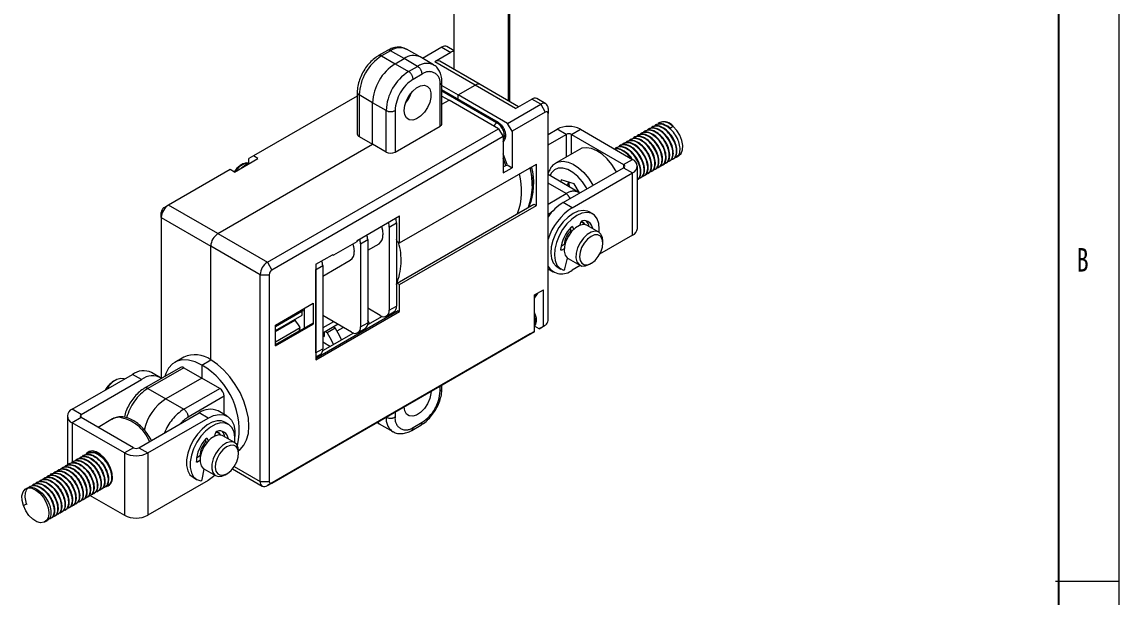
# Paper-space layout '시트3_KOR_with accessory' of a CAD drawing. Header units: millimetres. Extents: x 5 to 415, y 5 to 292.
# Drawn here: x 328.8 to 415, y 197.2 to 242.4 of the extents above; entities that cross this region are included whole.
import ezdxf

# ---------------------------------------------------------------- set-up
doc = ezdxf.new("R2010")
doc.units = ezdxf.units.MM
doc.linetypes.add('PHANTOM', pattern=[12.7, 6.35, -1.27, 1.27, -1.27, 1.27, -1.27])
doc.layers.add('NOTES', color=7, linetype='Continuous')
doc.styles.add('SLDTEXTSTYLE1', font='TXT', dxfattribs={"width": 0.75})

psp = doc.layouts.new('시트3_KOR_with accessory')

# ---------------------------------------------------------------- linework, layer by layer
at = {"color": 7, "linetype": 'Continuous', "lineweight": 18}
for p, q in [((415, 5), (415, 292)), ((362.72, 238.705), (362.72, 245.882)), ((366.963, 244.776), (366.963, 236.256)), ((367.069, 244.882), (367.069, 236.194)), ((357.485, 240.195), (356.778, 239.787)), ((360.046, 239.682), (358.985, 240.294)), ((361.766, 240.455), (360.236, 239.572)), ((362.473, 240.047), (361.2, 239.312)), ((362.72, 240.174), (362.166, 240.495)), ((358.089, 239.15), (358.796, 239.558)), ((361.106, 239.069), (360.046, 239.682)), ((364.782, 237.515), (361.6, 239.352)), ((361.771, 234.454), (361.771, 237.721)), ((361.771, 237.431), (363.038, 236.699)), ((363.038, 236.699), (364.382, 237.475)), ((367.798, 235.773), (364.782, 237.515)), ((355.114, 236.615), (346.952, 231.903)), ((355.114, 236.904), (355.114, 233.638)), ((366.212, 234.524), (361.771, 237.088)), ((361.771, 236.615), (362.331, 236.291)), ((366.927, 234.454), (363.038, 236.699)), ((363.038, 236.356), (363.038, 236.699)), ((367.564, 235.638), (368.837, 236.373)), ((369.944, 236.004), (369.237, 236.413)), ((356.321, 232.822), (356.321, 236.088)), ((361.771, 235.968), (362.331, 236.291)), ((366.22, 234.046), (362.331, 236.291)), ((366.927, 234.454), (369.544, 235.965)), ((370.109, 235.638), (370.109, 235.23)), ((369.897, 235.352), (367.281, 233.842)), ((370.109, 218.981), (370.109, 235.23)), ((348.048, 223.555), (366.22, 234.046)), ((358.089, 232.209), (361.624, 234.25)), ((366.22, 234.046), (366.574, 233.434)), ((367.281, 233.842), (366.927, 234.454)), ((367.281, 233.842), (367.281, 230.984)), ((370.109, 233.595), (370.817, 234.004)), ((372.655, 234.004), (376.756, 231.636)), ((377.761, 233.866), (377.726, 233.846)), ((378.044, 234.03), (378.009, 234.009)), ((378.327, 234.193), (378.292, 234.172)), ((378.61, 234.356), (378.575, 234.336)), ((378.905, 234.527), (378.857, 234.499)), ((379.952, 234.232), (379.705, 234.089)), ((366.574, 233.434), (348.401, 222.943)), ((355.26, 233.434), (356.321, 232.822)), ((366.574, 233.434), (366.574, 230.576)), ((366.574, 233), (366.675, 233.145)), ((370.109, 232.779), (371.524, 233.595)), ((371.948, 233.595), (376.049, 231.228)), ((376.064, 232.887), (376.029, 232.866)), ((376.347, 233.05), (376.312, 233.029)), ((376.63, 233.213), (376.595, 233.193)), ((376.913, 233.376), (376.878, 233.356)), ((377.196, 233.54), (377.16, 233.519)), ((377.479, 233.703), (377.443, 233.683)), ((344.159, 225.8), (356.321, 232.822)), ((357.382, 232.209), (356.321, 232.822)), ((366.895, 231.236), (366.574, 232.065)), ((372.579, 232.422), (370.74, 231.36)), ((375.499, 232.56), (375.463, 232.54)), ((375.782, 232.723), (375.746, 232.703)), ((345.467, 230.638), (347.305, 231.699)), ((346.952, 231.903), (346.598, 231.699)), ((346.598, 231.317), (346.598, 231.699)), ((347.305, 231.699), (346.952, 231.903)), ((358.442, 225.065), (369.19, 231.27)), ((366.887, 231.211), (367.281, 230.984)), ((369.19, 228.004), (369.19, 231.27)), ((370.703, 231.337), (370.74, 231.36)), ((379.085, 231.166), (379.12, 231.186)), ((379.367, 231.329), (379.403, 231.35)), ((379.65, 231.493), (379.686, 231.513)), ((379.933, 231.656), (379.968, 231.676)), ((380.216, 231.819), (380.405, 231.929)), ((345.113, 230.842), (340.27, 228.046)), ((345.467, 230.638), (345.113, 230.842)), ((366.574, 230.576), (367.281, 230.984)), ((372.524, 229.041), (370.109, 230.435)), ((371.312, 228.248), (376.049, 230.983)), ((372.019, 227.84), (376.756, 230.575)), ((377.137, 226.206), (377.137, 231.105)), ((377.67, 230.35), (377.706, 230.37)), ((377.953, 230.513), (377.989, 230.533)), ((378.236, 230.676), (378.271, 230.697)), ((378.519, 230.84), (378.554, 230.86)), ((378.802, 231.003), (378.837, 231.023)), ((371.154, 230.026), (371.105, 229.86)), ((372.17, 229.727), (371.154, 230.026)), ((372.571, 229.011), (372.17, 229.727)), ((377.137, 230.042), (377.14, 230.044)), ((377.388, 230.186), (377.423, 230.207)), ((340.27, 228.046), (339.916, 227.841)), ((358.237, 221.917), (368.985, 228.122)), ((358.442, 221.799), (369.19, 228.004)), ((368.985, 228.122), (369.19, 228.004)), ((339.704, 227.066), (339.704, 227.474)), ((339.704, 227.066), (339.704, 214.442)), ((355.154, 225.29), (358.442, 227.188)), ((358.442, 225.065), (358.442, 227.188)), ((373.622, 227.351), (373.339, 227.514)), ((357.629, 226.31), (357.629, 219.778)), ((358.195, 226.637), (358.195, 220.105)), ((371.85, 226.225), (371.913, 226.038)), ((371.991, 225.993), (371.913, 226.038)), ((372.047, 226.317), (372.113, 226.119)), ((372.642, 226.463), (372.698, 226.693)), ((372.839, 226.648), (372.708, 226.724)), ((374.112, 225.914), (373.193, 226.444)), ((355.083, 225.167), (353.245, 224.106)), ((355.083, 225.167), (355.154, 225.29)), ((355.932, 225.331), (355.932, 218.798)), ((358.237, 225.183), (358.195, 225.341)), ((358.237, 225.183), (358.442, 225.065)), ((376.756, 225.675), (374.167, 224.181)), ((374.423, 225.064), (374.423, 225.227)), ((343.593, 215.88), (343.593, 224.821)), ((355.366, 225.004), (355.366, 218.472)), ((355.932, 224.497), (356.823, 225.011)), ((371.382, 224.941), (371.131, 224.796)), ((371.385, 224.616), (371.187, 224.502)), ((371.428, 224.915), (371.382, 224.941)), ((351.866, 223.392), (353.174, 224.147)), ((351.866, 223.392), (351.866, 215.88)), ((352.396, 222.455), (354.561, 223.705)), ((353.174, 224.147), (353.245, 224.106)), ((353.245, 224.106), (353.174, 224.147)), ((371.44, 223.039), (371.643, 223.879)), ((371.693, 223.846), (372.612, 223.315)), ((373.362, 223.39), (373.504, 223.471)), ((347.482, 206.326), (347.482, 222.576)), ((348.189, 222.576), (348.189, 206.326)), ((351.831, 222.963), (351.831, 216.431)), ((352.396, 223.29), (352.396, 216.757)), ((370.109, 223.028), (370.519, 222.792)), ((370.839, 223.184), (371.122, 223.021)), ((372.641, 223.3), (372.019, 222.94)), ((358.195, 221.808), (358.237, 221.917)), ((358.237, 221.917), (358.442, 221.799)), ((358.442, 219.676), (358.442, 221.799)), ((369.049, 220.981), (369.756, 221.39)), ((369.049, 220.742), (369.287, 221.081)), ((369.049, 218.123), (369.049, 220.981)), ((369.756, 218.532), (369.756, 221.39)), ((348.684, 218.615), (351.654, 220.33)), ((351.654, 220.33), (351.654, 218.697)), ((356.922, 219.37), (355.932, 219.941)), ((348.684, 218.512), (350.767, 219.715)), ((348.684, 218.191), (350.768, 219.394)), ((350.947, 219.922), (350.947, 218.357)), ((358.336, 219.737), (351.866, 216.002)), ((351.866, 215.88), (358.442, 219.676)), ((354.659, 218.063), (352.396, 219.37)), ((357.082, 219.299), (355.914, 218.624)), ((357.422, 219.32), (357.988, 219.647)), ((357.887, 219.588), (357.983, 219.533)), ((358.336, 219.737), (358.442, 219.676)), ((369.136, 219.387), (369.049, 219.611)), ((351.595, 218.731), (348.684, 217.051)), ((348.684, 216.982), (351.654, 218.697)), ((348.684, 216.982), (348.684, 218.615)), ((348.684, 217.292), (350.627, 218.413)), ((351.654, 218.697), (351.595, 218.731)), ((353.245, 218.88), (352.396, 218.39)), ((353.599, 218.676), (352.396, 217.982)), ((352.735, 218.031), (353.372, 218.398)), ((353.245, 218.472), (353.372, 218.398)), ((353.521, 218.152), (354.013, 218.436)), ((355.159, 218.014), (355.725, 218.34)), ((369.402, 218.327), (369.049, 218.532)), ((369.402, 218.327), (369.756, 218.532)), ((369.544, 218.409), (369.402, 218.327)), ((369.544, 218.409), (369.897, 218.613)), ((369.756, 218.532), (369.897, 218.613)), ((368.695, 217.919), (348.048, 206)), ((348.401, 206.204), (369.049, 218.123)), ((348.684, 217.084), (350.542, 218.157)), ((354.819, 217.992), (352.378, 216.583)), ((352.396, 217.777), (352.503, 217.716)), ((352.503, 218.043), (352.503, 217.716)), ((352.609, 218.104), (352.735, 218.031)), ((369.049, 218.123), (368.695, 217.919)), ((352.396, 217.288), (352.997, 216.941)), ((341.468, 216.09), (340.761, 215.682)), ((342.886, 215.471), (343.593, 215.88)), ((351.866, 216.113), (352.189, 216.299)), ((341.222, 215.292), (338.393, 213.659)), ((339.648, 214.477), (338.941, 214.885)), ((341.472, 215.267), (342.886, 214.451)), ((342.886, 215.471), (342.886, 214.451)), ((332.704, 212.001), (337.441, 214.736)), ((333.411, 211.593), (338.148, 214.328)), ((336.097, 214.287), (335.956, 214.205)), ((342.886, 214.451), (340.057, 212.818)), ((344.3, 213.634), (342.886, 214.451)), ((361.771, 213.633), (361.771, 213.922)), ((344.654, 211.587), (344.654, 213.022)), ((332.323, 211.471), (332.323, 207.592)), ((337.512, 208.981), (333.411, 211.348)), ((337.936, 208.981), (342.674, 211.716)), ((344.881, 211.456), (344.174, 211.864)), ((336.805, 208.573), (332.704, 210.94)), ((335.88, 211.236), (334.743, 210.579)), ((338.643, 208.573), (343.381, 211.307)), ((344.984, 210.819), (344.701, 210.982)), ((356.649, 210.965), (356.839, 210.855)), ((356.674, 210.98), (356.839, 210.855)), ((356.839, 210.855), (357.899, 210.243)), ((359.399, 210.342), (360.106, 210.75)), ((343.143, 209.613), (343.217, 209.452)), ((343.313, 209.693), (343.398, 209.509)), ((343.919, 209.897), (343.962, 210.132)), ((344.201, 210.116), (344.01, 210.227)), ((345.474, 209.381), (344.555, 209.912)), ((343.303, 209.402), (343.217, 209.452)), ((332.788, 207.904), (332.753, 207.883)), ((333.071, 208.067), (333.036, 208.047)), ((333.354, 208.23), (333.318, 208.21)), ((333.637, 208.394), (333.601, 208.373)), ((333.919, 208.557), (333.884, 208.536)), ((334.199, 208.718), (334.167, 208.7)), ((334.995, 208.299), (334.977, 208.392)), ((342.747, 208.341), (342.477, 208.159)), ((342.745, 207.985), (342.554, 207.856)), ((342.778, 208.323), (342.747, 208.341)), ((345.785, 208.531), (345.785, 208.695)), ((331.374, 207.087), (331.338, 207.067)), ((331.657, 207.251), (331.621, 207.23)), ((331.94, 207.414), (331.904, 207.393)), ((332.222, 207.577), (332.187, 207.557)), ((332.505, 207.74), (332.47, 207.72)), ((342.923, 206.491), (343.071, 207.305)), ((343.055, 207.314), (343.974, 206.783)), ((345.3, 207.316), (347.648, 205.96)), ((329.96, 206.271), (329.924, 206.25)), ((330.242, 206.434), (330.207, 206.414)), ((330.525, 206.597), (330.49, 206.577)), ((330.808, 206.761), (330.773, 206.74)), ((331.091, 206.924), (331.056, 206.904)), ((343.381, 206.408), (338.643, 203.673)), ((342.202, 206.652), (342.484, 206.489)), ((344.725, 206.858), (344.866, 206.939)), ((329.111, 205.781), (329.054, 205.748)), ((329.394, 205.944), (329.359, 205.924)), ((329.677, 206.108), (329.641, 206.087)), ((334.394, 205.367), (334.429, 205.387)), ((334.677, 205.53), (334.712, 205.55)), ((334.96, 205.693), (334.995, 205.714)), ((335.243, 205.857), (335.278, 205.877)), ((335.525, 206.02), (335.561, 206.04)), ((328.863, 204.427), (329.111, 204.57)), ((329.111, 204.57), (329.158, 204.522)), ((332.98, 204.55), (333.015, 204.571)), ((333.263, 204.714), (333.298, 204.734)), ((333.545, 204.877), (333.581, 204.897)), ((333.828, 205.04), (333.864, 205.061)), ((334.073, 205.25), (336.805, 203.673)), ((334.111, 205.203), (334.147, 205.224)), ((331.283, 203.571), (331.318, 203.591)), ((331.566, 203.734), (331.601, 203.754)), ((331.848, 203.897), (331.884, 203.918)), ((332.131, 204.061), (332.167, 204.081)), ((332.414, 204.224), (332.449, 204.244)), ((332.697, 204.387), (332.732, 204.407)), ((330.554, 203.15), (330.752, 203.265)), ((331, 203.407), (331.035, 203.428)), ((410, 198.5), (415, 198.5))]:
    psp.add_line(p, q, dxfattribs=at)
at = {"color": 8, "linetype": 'PHANTOM', "lineweight": 18}
for p, q in [((357.735, 240.17), (357.028, 239.762)), ((358.796, 239.558), (357.735, 240.17)), ((361.766, 240.455), (362.473, 240.047)), ((357.028, 239.762), (358.089, 239.15)), ((358.089, 239.15), (359.149, 238.537)), ((359.856, 238.945), (358.796, 239.558)), ((359.149, 238.537), (359.856, 238.945)), ((364.382, 237.475), (361.2, 239.312)), ((360.21, 238.333), (359.503, 237.925)), ((361.624, 234.25), (361.624, 237.516)), ((367.564, 235.638), (364.382, 237.475)), ((356.321, 236.088), (355.26, 236.7)), ((355.26, 236.7), (355.26, 233.434)), ((366.063, 234.509), (361.771, 236.987)), ((369.544, 235.965), (368.837, 236.373)), ((357.382, 235.475), (356.321, 236.088)), ((357.382, 232.209), (357.382, 235.475)), ((358.089, 235.475), (358.089, 232.209)), ((369.544, 235.965), (369.897, 235.352)), ((366.503, 234.291), (366.456, 234.318)), ((371.524, 233.595), (370.817, 234.004)), ((371.948, 233.595), (372.655, 234.004)), ((366.614, 233.089), (366.574, 233.071)), ((366.574, 233.032), (366.614, 233.089)), ((371.524, 233.595), (371.524, 231.813)), ((371.948, 232.057), (371.948, 233.595)), ((366.799, 231.144), (366.574, 231.725)), ((376.049, 231.228), (376.756, 231.636)), ((376.049, 231.228), (376.049, 230.983)), ((376.049, 230.983), (376.756, 230.575)), ((376.756, 225.675), (376.756, 230.575)), ((371.524, 228.942), (370.109, 229.758)), ((370.109, 228.125), (371.524, 228.942)), ((344.159, 225.8), (340.27, 228.046)), ((372.019, 227.84), (371.312, 228.248)), ((339.704, 227.066), (343.593, 224.821)), ((370.387, 227.469), (370.109, 227.309)), ((357.629, 226.31), (358.195, 226.637)), ((372.047, 226.317), (371.992, 226.349)), ((344.159, 225.8), (348.048, 223.555)), ((355.366, 225.004), (355.932, 225.331)), ((347.482, 222.576), (343.593, 224.821)), ((371.187, 224.502), (371.102, 224.551)), ((348.048, 223.555), (348.401, 222.943)), ((347.482, 222.576), (348.189, 222.576)), ((351.831, 222.963), (352.396, 223.29)), ((369.225, 221.025), (369.049, 220.773)), ((357.629, 219.778), (358.195, 220.105)), ((348.684, 218.101), (350.227, 218.991)), ((355.366, 218.472), (355.932, 218.798)), ((351.831, 216.431), (352.396, 216.757)), ((341.472, 215.267), (338.643, 213.634)), ((338.148, 214.328), (337.441, 214.736)), ((338.643, 213.634), (340.057, 212.818)), ((341.472, 212.001), (344.3, 213.634)), ((361.624, 213.428), (361.624, 213.837)), ((340.057, 212.818), (341.472, 212.001)), ((344.654, 213.022), (341.825, 211.389)), ((333.411, 211.593), (332.704, 212.001)), ((333.411, 211.348), (332.704, 210.94)), ((333.411, 211.348), (333.411, 211.593)), ((343.381, 211.307), (342.674, 211.716)), ((357.381, 211.388), (357.382, 211.387)), ((357.382, 211.387), (357.382, 211.388)), ((358.089, 211.796), (358.089, 211.387)), ((332.704, 210.94), (332.704, 207.843)), ((359.503, 210.571), (360.21, 210.979)), ((343.313, 209.693), (343.268, 209.719)), ((337.512, 208.981), (336.805, 208.573)), ((337.936, 208.981), (338.643, 208.573)), ((336.805, 208.573), (336.805, 203.673)), ((338.643, 208.573), (338.643, 203.673)), ((342.554, 207.856), (342.462, 207.909)), ((345.441, 207.505), (347.482, 206.326)), ((347.482, 206.326), (348.189, 206.326)), ((348.048, 206), (348.401, 206.204))]:
    psp.add_line(p, q, dxfattribs=at)
at = {"color": 7, "linetype": 'Continuous', "lineweight": 18, "flags": 128}
for points in [[(358.843, 235.142), (358.796, 235.475), (358.843, 235.864), (358.98, 236.272), (359.195, 236.663), (359.469, 237.004), (359.777, 237.263), (360.092, 237.418), (360.387, 237.455), (360.634, 237.37), (360.812, 237.171), (360.905, 236.876), (360.905, 236.511), (360.812, 236.108), (360.634, 235.703), (360.387, 235.333), (360.092, 235.03), (359.777, 234.821), (359.469, 234.724), (359.195, 234.748), (358.98, 234.892), (358.843, 235.142)], [(380.405, 231.929), (380.582, 232.097), (380.693, 232.375), (380.712, 232.729), (380.637, 233.127), (380.474, 233.534), (380.239, 233.913), (379.952, 234.232)], [(375.484, 230.665), (375.449, 230.729), (375.129, 231.227), (374.759, 231.67), (374.356, 232.038), (373.937, 232.315), (373.521, 232.49), (373.126, 232.554), (372.769, 232.505), (372.579, 232.422)], [(373.339, 227.514), (373.208, 227.576), (372.869, 227.631), (372.489, 227.569), (372.089, 227.391), (371.689, 227.107), (371.31, 226.732), (370.971, 226.285), (370.69, 225.789), (370.482, 225.271), (370.357, 224.757), (370.322, 224.273), (370.379, 223.846), (370.525, 223.496), (370.752, 223.243), (370.839, 223.184)], [(374.122, 225.908), (374.139, 226.15), (374.104, 226.593), (373.98, 226.963), (373.771, 227.241), (373.491, 227.413), (373.152, 227.468), (372.772, 227.405), (372.372, 227.227), (371.972, 226.943), (371.593, 226.568), (371.254, 226.121), (370.973, 225.626), (370.765, 225.108), (370.64, 224.593), (370.605, 224.11), (370.662, 223.682), (370.808, 223.333), (371.034, 223.079), (371.331, 222.935), (371.331, 222.935)], [(357.005, 226.358), (357.087, 226.086), (357.134, 225.698)], [(373.193, 226.444), (373.152, 226.465), (372.888, 226.514), (372.584, 226.441), (372.268, 226.252), (371.967, 225.966), (371.709, 225.606), (371.516, 225.205), (371.405, 224.8), (371.387, 224.424), (371.462, 224.113), (371.624, 223.894), (371.693, 223.846)], [(371.937, 226.316), (371.953, 226.33), (371.97, 226.341), (371.987, 226.348), (372.003, 226.35), (372.018, 226.348), (372.03, 226.342), (372.04, 226.331), (372.047, 226.317)], [(374.423, 225.227), (374.392, 225.501), (374.272, 225.769), (374.071, 225.935), (373.807, 225.983), (373.503, 225.91), (373.187, 225.722), (372.887, 225.435), (372.628, 225.075), (372.435, 224.675), (372.324, 224.269), (372.306, 223.894), (372.381, 223.583), (372.544, 223.363), (372.779, 223.255), (373.066, 223.267), (373.379, 223.4), (373.379, 223.4)], [(372.995, 226.51), (372.798, 226.67), (372.7, 226.703)], [(372.731, 226.763), (372.847, 226.697), (373.007, 226.508)], [(373.234, 223.362), (373.518, 223.48), (373.802, 223.701), (374.056, 224.003), (374.256, 224.357), (374.382, 224.728), (374.423, 225.08), (374.373, 225.379), (374.239, 225.595), (374.032, 225.707), (373.774, 225.703), (373.489, 225.586), (373.206, 225.365), (372.951, 225.063), (372.751, 224.709), (372.625, 224.337), (372.584, 223.985), (372.634, 223.687), (372.769, 223.471), (372.975, 223.359), (373.234, 223.362)], [(354.766, 224.984), (354.824, 224.78), (354.871, 224.392)], [(371.187, 224.502), (371.17, 224.494), (371.153, 224.491), (371.138, 224.492), (371.125, 224.497), (371.115, 224.507), (371.107, 224.521), (371.103, 224.538), (371.103, 224.558)], [(350.767, 219.715), (350.711, 219.78), (350.708, 219.784)], [(353.88, 217.45), (353.743, 217.738), (353.372, 218.398)], [(356.072, 218.716), (355.936, 219.004), (355.932, 219.011)], [(353.244, 217.083), (353.107, 217.371), (352.735, 218.031)], [(342.886, 215.471), (342.364, 215.72), (341.858, 215.855), (341.383, 215.874), (340.954, 215.775), (340.584, 215.561), (340.283, 215.239), (340.062, 214.818), (339.984, 214.577)], [(345.783, 208.769), (345.895, 208.85), (346.196, 209.172), (346.417, 209.592), (346.553, 210.098), (346.598, 210.674), (346.553, 211.303), (346.417, 211.966), (346.196, 212.642), (345.895, 213.311), (345.525, 213.952), (345.096, 214.547), (344.621, 215.077), (344.115, 215.526), (343.593, 215.88)], [(336.819, 214.377), (336.783, 214.393), (336.514, 214.429), (336.207, 214.344), (335.892, 214.145), (335.594, 213.85), (335.377, 213.545)], [(360.917, 213.429), (360.905, 213.239), (360.812, 212.836), (360.634, 212.432), (360.387, 212.062), (360.092, 211.758), (359.777, 211.549), (359.469, 211.452), (359.195, 211.477), (358.98, 211.62), (358.843, 211.87), (358.796, 212.204)], [(343.381, 211.307), (343.822, 211.509), (344.244, 211.594), (344.628, 211.559), (344.957, 211.407), (345.218, 211.143), (345.398, 210.779), (345.491, 210.332), (345.494, 209.864)], [(344.701, 210.982), (344.45, 211.078), (344.094, 211.09), (343.704, 210.983), (343.301, 210.764), (342.907, 210.444), (342.54, 210.04), (342.221, 209.572), (341.966, 209.065), (341.787, 208.545), (341.696, 208.039), (341.695, 207.574), (341.785, 207.173), (341.962, 206.857), (342.202, 206.652)], [(345.484, 209.375), (345.499, 209.79), (345.43, 210.208), (345.274, 210.546), (345.037, 210.786), (344.732, 210.915), (344.376, 210.926), (343.987, 210.82), (343.584, 210.601), (343.19, 210.281), (342.823, 209.877), (342.504, 209.409), (342.249, 208.902), (342.07, 208.382), (341.978, 207.876), (341.978, 207.411), (342.068, 207.01), (342.245, 206.694), (342.499, 206.48), (342.818, 206.379)], [(356.839, 210.855), (356.839, 210.855), (356.674, 210.98)], [(344.555, 209.912), (344.49, 209.943), (344.221, 209.98), (343.915, 209.895), (343.599, 209.695), (343.302, 209.4), (343.049, 209.035), (342.863, 208.632), (342.761, 208.228), (342.752, 207.858), (342.837, 207.555), (343.007, 207.345), (343.055, 207.314)], [(343.199, 209.678), (343.215, 209.694), (343.232, 209.706), (343.249, 209.715), (343.265, 209.719), (343.281, 209.719), (343.294, 209.714), (343.305, 209.706), (343.313, 209.693)], [(344.037, 210.25), (344.209, 210.165), (344.369, 209.976)], [(345.785, 208.695), (345.746, 208.999), (345.618, 209.258), (345.409, 209.413), (345.14, 209.449), (344.834, 209.364), (344.518, 209.165), (344.221, 208.87), (343.968, 208.504), (343.782, 208.102), (343.681, 207.697), (343.671, 207.327), (343.756, 207.024), (343.926, 206.815), (344.168, 206.718), (344.458, 206.743), (344.725, 206.858)], [(344.622, 206.836), (344.908, 206.965), (345.19, 207.194), (345.44, 207.503), (345.633, 207.86), (345.752, 208.231), (345.784, 208.579), (345.726, 208.871), (345.584, 209.078), (345.371, 209.179), (345.109, 209.165), (344.824, 209.037), (344.542, 208.807), (344.292, 208.499), (344.098, 208.141), (343.979, 207.77), (343.947, 207.422), (344.005, 207.13), (344.148, 206.923), (344.36, 206.822), (344.622, 206.836)], [(335.85, 206.674), (335.806, 207.056), (335.676, 207.459), (335.472, 207.849), (335.209, 208.195), (334.91, 208.469), (334.598, 208.649), (334.299, 208.721), (334.036, 208.678), (333.832, 208.523), (333.782, 208.453)], [(342.554, 207.856), (342.536, 207.846), (342.519, 207.841), (342.504, 207.84), (342.49, 207.844), (342.478, 207.852), (342.469, 207.865), (342.464, 207.88), (342.462, 207.899)], [(343.93, 206.809), (343.822, 206.716), (343.381, 206.408)], [(329.049, 204.025), (328.863, 204.427), (328.761, 204.832), (328.751, 205.202), (328.835, 205.506), (329.005, 205.716), (329.246, 205.813), (329.537, 205.789), (329.851, 205.646), (330.161, 205.397), (330.44, 205.063), (330.662, 204.675), (330.808, 204.267), (330.865, 203.875), (330.827, 203.534), (330.699, 203.274), (330.491, 203.119), (330.222, 203.082), (329.916, 203.167), (329.6, 203.365), (329.303, 203.66), (329.049, 204.025)]]:
    psp.add_lwpolyline(points, dxfattribs=at)
at = {"color": 8, "linetype": 'PHANTOM', "lineweight": 18, "flags": 128}
for points in [[(366.614, 233.089), (366.651, 233.117), (366.676, 233.145)], [(370.74, 231.36), (370.93, 231.444), (371.287, 231.493), (371.682, 231.429), (372.098, 231.254), (372.517, 230.977), (372.92, 230.608), (373.29, 230.165), (373.611, 229.667), (373.649, 229.597)], [(373.166, 229.318), (373.123, 229.396), (372.815, 229.869), (372.455, 230.281), (372.065, 230.61), (371.664, 230.837), (371.275, 230.952), (370.918, 230.947), (370.614, 230.823), (370.377, 230.587), (370.254, 230.351)], [(369.049, 219.3), (369.078, 219.318), (369.107, 219.34), (369.127, 219.36), (369.136, 219.376), (369.136, 219.387)], [(336.373, 211.368), (336.023, 211.303), (335.88, 211.236)]]:
    psp.add_lwpolyline(points, dxfattribs=at)
at = {"color": 8, "linetype": 'PHANTOM', "lineweight": 18}
for centre, radius, start, end in [((356.882, 239.557), 0.252, 54.38397, 114.2919), ((357.589, 239.966), 0.251, 54.38259, 114.30713), ((358.467, 239.148), 1.257, 65.69298, 125.61746), ((359.098, 236.525), 3.842, 122.60549, 177.3945), ((360.59, 237.921), 1.26, 66.10679, 125.58128), ((359.442, 238.298), 0.768, 2.6056, 57.39439), ((361.22, 235.301), 3.842, 122.60549, 177.39452), ((358.735, 237.89), 0.768, 2.60557, 57.39441), ((360.762, 237.656), 0.873, 350.78592, 129.20323), ((361.159, 235.336), 3.074, 122.60549, 177.39451), ((361.52, 237.745), 0.251, 294.37645, 354.28976), ((355.364, 236.929), 0.251, 185.71023, 245.62448), ((357.735, 236.158), 0.769, 242.60971, 297.39029), ((366.313, 234.119), 0.464, 122.69753, 163.61504), ((366.15, 234.394), 0.144, 64.19302, 127.09293), ((365.491, 233.47), 1.186, 341.2216, 61.18975), ((346.568, 230.199), 1.114, 86.6498, 153.34495), ((346.786, 230.149), 1.12, 105.22427, 134.7707), ((372.11, 228.123), 1.007, 65.83608, 125.60497), ((371.108, 228.294), 0.77, 19.40949, 57.31935), ((353.487, 223.712), 5.074, 338.11642, 15.99856), ((368.302, 218.922), 0.824, 334.96612, 25.03388), ((340.794, 210.332), 3.941, 123.07281, 165.4081), ((338.499, 213.451), 0.234, 51.81083, 116.89613), ((358.554, 213.568), 3.074, 302.60556, 357.39446), ((361.52, 213.658), 0.251, 294.37518, 354.3054), ((335.892, 208.269), 3.136, 22.56705, 81.18232), ((343.542, 208.771), 3.837, 122.66049, 158.94039), ((343.155, 209.185), 2.574, 121.09805, 139.1056), ((341.058, 211.354), 0.768, 2.60568, 57.39445), ((358.604, 211.252), 1.23, 173.66291, 235.40349), ((357.735, 212.07), 0.769, 242.60971, 297.39029), ((358.951, 211.248), 0.873, 170.7859, 309.20339), ((359.253, 210.546), 0.252, 305.70703, 5.61926), ((359.96, 210.954), 0.252, 305.70976, 5.6188)]:
    psp.add_arc(centre, radius, start, end, dxfattribs=at)
at = {"color": 7, "linetype": 'Continuous', "lineweight": 18}
for centre, radius, start, end in [((359.528, 238.536), 1.257, 65.69307, 125.61745), ((362, 240.128), 0.402, 65.69305, 125.61765), ((362.74, 239.623), 0.502, 92.31483, 122.26557), ((360.159, 235.913), 3.842, 122.60548, 177.39453), ((361.434, 238.985), 0.402, 65.69311, 125.61758), ((364.616, 237.148), 0.402, 65.69309, 125.6176), ((357.008, 237.732), 2.522, 318.56151, 341.534), ((356.994, 237.74), 2.538, 318.63462, 341.37077), ((369.071, 236.046), 0.402, 65.69314, 125.61756), ((369.765, 235.694), 0.349, 350.78576, 129.20356), ((369.98, 235.251), 0.131, 350.78543, 129.20324), ((361.52, 234.479), 0.251, 294.37484, 354.30524), ((371.736, 232.23), 1.998, 62.60955, 117.39045), ((379.228, 233.667), 0.918, 37.9855, 110.59258), ((355.364, 233.663), 0.251, 185.69449, 245.62585), ((371.736, 233.186), 0.461, 62.61014, 117.38986), ((357.735, 232.892), 0.769, 242.60971, 297.39029), ((366.753, 231.289), 0.152, 287.8963, 339.73537), ((376.003, 231.105), 0.131, 290.78467, 69.21533), ((376.555, 231.105), 0.568, 290.78368, 69.21632), ((366.174, 232.264), 1.282, 288.15895, 299.17245), ((362.92, 229.166), 5.114, 339.6573, 15.11748), ((363.769, 229.656), 5.114, 339.65729, 15.11745), ((364.138, 229.771), 4.846, 337.37761, 15.32451), ((362.224, 229.514), 6.648, 0.34554, 12.83147), ((340.932, 227.01), 1.229, 122.60551, 177.39451), ((340.164, 227.453), 0.461, 122.60505, 177.39471), ((373.43, 224.78), 4.063, 121.41884, 144.79753), ((374.532, 223.932), 4.646, 122.75124, 162.15758), ((356.919, 226.613), 1.276, 1.05009, 18.05113), ((356.353, 226.287), 1.276, 1.05044, 18.05588), ((373.958, 224.28), 2.869, 134.78651, 174.43411), ((372.939, 224.865), 1.559, 131.19278, 177.1959), ((372.86, 226.662), 0.165, 108.49397, 169.0186), ((372.923, 226.127), 0.701, 5.76795, 99.46736), ((372.461, 226.21), 0.889, 9.36444, 42.20516), ((376.486, 226.271), 0.654, 294.37462, 354.30545), ((344.821, 224.765), 1.229, 122.60551, 177.39451), ((354.09, 224.981), 1.276, 1.05046, 18.05587), ((354.656, 225.307), 1.276, 1.05047, 18.05585), ((356.403, 225.615), 0.735, 304.82238, 6.48977), ((354.141, 224.308), 0.735, 304.82225, 6.48989), ((348.71, 222.52), 1.229, 122.6053, 177.39467), ((351.12, 223.266), 1.276, 1.05101, 18.05522), ((348.65, 222.555), 0.461, 122.60495, 177.39532), ((371.189, 223.932), 1.293, 213.39375, 309.93659), ((371.322, 223.054), 0.119, 274.34821, 352.79818), ((369.103, 221.252), 0.258, 263.38517, 298.34701), ((369.132, 221.19), 0.19, 299.59121, 342.87572), ((357.708, 220.049), 0.49, 304.79457, 6.5177), ((350.993, 220.171), 0.434, 236.45145, 263.94658), ((345.598, 219.535), 5.172, 358.43699, 1.99254), ((357.198, 219.708), 0.437, 230.79687, 9.21386), ((349.775, 218.609), 0.591, 40.24806, 48.06686), ((347.48, 216.665), 3.6, 29.05753, 40.2605), ((347.669, 219.247), 3.072, 339.21888, 344.25072), ((354.935, 218.402), 0.437, 230.79702, 9.2137), ((355.461, 218.736), 0.475, 303.74356, 7.56869), ((369.649, 219.002), 0.461, 302.60618, 357.39408), ((351.925, 216.695), 0.476, 303.76136, 7.55056), ((342.355, 214.208), 2.08, 53.47057, 115.21903), ((338.318, 213.529), 1.492, 65.32745, 125.98297), ((341.325, 215.063), 0.251, 54.38367, 114.30729), ((339.95, 210.382), 5.875, 347.80228, 60.02254), ((336.934, 212.626), 1.858, 121.77884, 152.07028), ((339.009, 213.234), 1.392, 59.03955, 128.18243), ((343.886, 212.987), 0.768, 2.60557, 57.39426), ((342.149, 209.556), 3.875, 122.6686, 168.32557), ((342.201, 209.52), 3.933, 123.02192, 167.83644), ((332.905, 211.471), 0.568, 110.78368, 249.21632), ((333.457, 211.471), 0.131, 110.78467, 249.21533), ((343.551, 210.508), 1.492, 65.32785, 125.98256), ((345.243, 207.789), 2.783, 137.244, 177.72702), ((344.133, 210.104), 0.173, 112.46627, 170.99471), ((343.94, 209.664), 0.521, 36.93476, 85.60866), ((344.283, 209.597), 0.702, 5.62503, 107.99464), ((343.861, 209.696), 0.849, 8.98159, 42.96818), ((337.724, 209.39), 0.461, 242.61098, 297.38902), ((344.272, 208.351), 1.525, 133.75609, 180.36645), ((337.724, 210.347), 1.998, 242.60947, 297.39053), ((335.189, 206.558), 0.671, 277.41393, 9.98311), ((342.797, 206.504), 0.127, 279.40015, 354.10803), ((347.827, 206.27), 0.349, 170.78605, 309.2036), ((348.318, 206.305), 0.131, 170.7862, 309.20397), ((337.724, 205.447), 1.998, 242.60947, 297.39053)]:
    psp.add_arc(centre, radius, start, end, dxfattribs=at)
for points, knots in [([(356.778, 239.787), (356.705, 239.741), (356.491, 239.608), (356.171, 239.327), (355.836, 238.937), (355.552, 238.495), (355.328, 238.021), (355.176, 237.531), (355.118, 237.155), (355.115, 236.947), (355.114, 236.904)], [0, 0, 0, 0, 0.074617, 0.217776, 0.367191, 0.519612, 0.671642, 0.820086, 0.962742, 1, 1, 1, 1]), ([(358.985, 240.277), (358.922, 240.316), (358.755, 240.418), (358.433, 240.467), (358.057, 240.437), (357.738, 240.331), (357.553, 240.231), (357.485, 240.195)], [0, 0, 0, 0, 0.141222, 0.368388, 0.600899, 0.854611, 1, 1, 1, 1]), ([(361.771, 237.721), (361.768, 237.805), (361.76, 238.039), (361.678, 238.392), (361.493, 238.734), (361.295, 238.962), (361.141, 239.037), (361.092, 239.061)], [0, 0, 0, 0, 0.159724, 0.4448503, 0.6772438, 0.8968728, 1, 1, 1, 1]), ([(366.675, 233.145), (366.705, 233.196), (366.773, 233.317), (366.798, 233.553), (366.753, 233.828), (366.63, 234.106), (366.451, 234.355), (366.288, 234.47), (366.212, 234.524)], [0, 0, 0, 0, 0.110564, 0.259092, 0.433166, 0.628435, 0.826169, 1, 1, 1, 1]), ([(378.943, 231.135), (379.019, 231.155), (379.213, 231.204), (379.369, 231.557), (379.366, 231.998), (379.221, 232.509), (378.942, 233.002), (378.57, 233.418), (378.145, 233.702), (377.726, 233.792), (377.41, 233.711), (377.338, 233.589), (377.326, 233.569)], [0, 0, 0, 0, 0.055766, 0.142328, 0.252976, 0.382086, 0.528074, 0.667434, 0.791275, 0.896266, 0.982793, 1, 1, 1, 1]), ([(379.11, 231.206), (379.138, 231.215), (379.28, 231.259), (379.399, 231.584), (379.403, 232.016), (379.256, 232.53), (378.978, 233.021), (378.603, 233.442), (378.187, 233.713), (377.774, 233.83), (377.566, 233.723), (377.489, 233.684)], [0, 0, 0, 0, 0.022825, 0.116458, 0.236142, 0.375797, 0.533709, 0.684449, 0.818405, 0.931971, 1, 1, 1, 1]), ([(379.226, 231.299), (379.302, 231.318), (379.496, 231.367), (379.651, 231.72), (379.649, 232.161), (379.504, 232.672), (379.225, 233.165), (378.853, 233.582), (378.427, 233.866), (378.009, 233.955), (377.693, 233.875), (377.621, 233.752), (377.609, 233.732)], [0, 0, 0, 0, 0.055766, 0.142329, 0.252976, 0.382086, 0.528075, 0.667434, 0.791275, 0.896266, 0.982793, 1, 1, 1, 1]), ([(379.393, 231.369), (379.421, 231.378), (379.562, 231.423), (379.682, 231.747), (379.686, 232.179), (379.538, 232.693), (379.261, 233.184), (378.886, 233.605), (378.47, 233.876), (378.057, 233.993), (377.849, 233.887), (377.771, 233.847)], [0, 0, 0, 0, 0.0228248, 0.1164578, 0.236142, 0.3757974, 0.5337086, 0.684449, 0.818405, 0.9319713, 1, 1, 1, 1]), ([(379.509, 231.462), (379.585, 231.481), (379.779, 231.531), (379.934, 231.883), (379.932, 232.324), (379.787, 232.835), (379.508, 233.328), (379.136, 233.745), (378.71, 234.029), (378.292, 234.118), (377.975, 234.038), (377.904, 233.915), (377.892, 233.895)], [0, 0, 0, 0, 0.055766, 0.142329, 0.252976, 0.382086, 0.528075, 0.667434, 0.791275, 0.896266, 0.982793, 1, 1, 1, 1]), ([(379.676, 231.533), (379.703, 231.541), (379.845, 231.586), (379.965, 231.911), (379.969, 232.342), (379.821, 232.857), (379.544, 233.348), (379.169, 233.768), (378.753, 234.04), (378.339, 234.157), (378.132, 234.05), (378.054, 234.01)], [0, 0, 0, 0, 0.022825, 0.116458, 0.236142, 0.375797, 0.533709, 0.684449, 0.818405, 0.931971, 1, 1, 1, 1]), ([(379.791, 231.625), (379.867, 231.644), (380.062, 231.694), (380.217, 232.047), (380.215, 232.488), (380.069, 232.999), (379.79, 233.492), (379.419, 233.908), (378.993, 234.192), (378.575, 234.282), (378.258, 234.201), (378.186, 234.079), (378.174, 234.058)], [0, 0, 0, 0, 0.055766, 0.142329, 0.252976, 0.382086, 0.528075, 0.667434, 0.791275, 0.896266, 0.982793, 1, 1, 1, 1]), ([(379.958, 231.696), (379.986, 231.705), (380.128, 231.749), (380.248, 232.074), (380.252, 232.506), (380.104, 233.02), (379.827, 233.511), (379.452, 233.932), (379.036, 234.203), (378.622, 234.32), (378.415, 234.213), (378.337, 234.173)], [0, 0, 0, 0, 0.022825, 0.116458, 0.236142, 0.375797, 0.533709, 0.684449, 0.818405, 0.931971, 1, 1, 1, 1]), ([(380.074, 231.788), (380.15, 231.808), (380.345, 231.857), (380.5, 232.21), (380.498, 232.651), (380.352, 233.162), (380.073, 233.655), (379.702, 234.071), (379.276, 234.355), (378.857, 234.445), (378.541, 234.365), (378.469, 234.242), (378.457, 234.222)], [0, 0, 0, 0, 0.055766, 0.142329, 0.252976, 0.382086, 0.528075, 0.667434, 0.791275, 0.896266, 0.982793, 1, 1, 1, 1]), ([(379.705, 234.089), (379.57, 234.188), (379.321, 234.37), (378.905, 234.483), (378.698, 234.376), (378.62, 234.337)], [0, 0, 0, 0, 0.424515, 0.784413, 1, 1, 1, 1]), ([(379.952, 234.232), (379.815, 234.334), (379.562, 234.522), (379.14, 234.608), (378.824, 234.528), (378.752, 234.405), (378.74, 234.385)], [0, 0, 0, 0, 0.3723803, 0.688081, 0.9482585, 1, 1, 1, 1]), ([(379.72, 234.099), (379.638, 234.171), (379.545, 234.251), (379.429, 234.269), (379.416, 234.271)], [0, 0, 0, 0, 0.893205, 1, 1, 1, 1]), ([(377.529, 230.319), (377.605, 230.338), (377.799, 230.388), (377.954, 230.74), (377.952, 231.181), (377.807, 231.692), (377.528, 232.185), (377.156, 232.602), (376.73, 232.886), (376.312, 232.975), (375.996, 232.895), (375.924, 232.772), (375.912, 232.752)], [0, 0, 0, 0, 0.055766, 0.142329, 0.252976, 0.382086, 0.528075, 0.667434, 0.791275, 0.896266, 0.982793, 1, 1, 1, 1]), ([(377.696, 230.39), (377.724, 230.398), (377.865, 230.443), (377.985, 230.768), (377.989, 231.199), (377.841, 231.714), (377.564, 232.205), (377.189, 232.625), (376.773, 232.897), (376.36, 233.014), (376.152, 232.907), (376.074, 232.867)], [0, 0, 0, 0, 0.022825, 0.116458, 0.236142, 0.375798, 0.533709, 0.684449, 0.818405, 0.931971, 1, 1, 1, 1]), ([(377.811, 230.482), (377.888, 230.501), (378.082, 230.551), (378.237, 230.904), (378.235, 231.345), (378.09, 231.856), (377.811, 232.349), (377.439, 232.765), (377.013, 233.049), (376.595, 233.139), (376.278, 233.058), (376.206, 232.936), (376.195, 232.915)], [0, 0, 0, 0, 0.055766, 0.142329, 0.252976, 0.382086, 0.528075, 0.667434, 0.791275, 0.896266, 0.982793, 1, 1, 1, 1]), ([(377.979, 230.553), (378.006, 230.562), (378.148, 230.606), (378.268, 230.931), (378.272, 231.363), (378.124, 231.877), (377.847, 232.368), (377.472, 232.789), (377.056, 233.06), (376.642, 233.177), (376.435, 233.07), (376.357, 233.03)], [0, 0, 0, 0, 0.022825, 0.116458, 0.236143, 0.375798, 0.533709, 0.68445, 0.818405, 0.931971, 1, 1, 1, 1]), ([(378.094, 230.645), (378.17, 230.665), (378.365, 230.714), (378.52, 231.067), (378.518, 231.508), (378.372, 232.019), (378.093, 232.512), (377.722, 232.928), (377.296, 233.212), (376.877, 233.302), (376.561, 233.222), (376.489, 233.099), (376.477, 233.079)], [0, 0, 0, 0, 0.055766, 0.142329, 0.252976, 0.382086, 0.528075, 0.667434, 0.791275, 0.896266, 0.982793, 1, 1, 1, 1]), ([(378.261, 230.716), (378.289, 230.725), (378.431, 230.769), (378.551, 231.094), (378.555, 231.526), (378.407, 232.04), (378.13, 232.531), (377.755, 232.952), (377.339, 233.223), (376.925, 233.34), (376.718, 233.234), (376.64, 233.194)], [0, 0, 0, 0, 0.022825, 0.116458, 0.236142, 0.375797, 0.533709, 0.684449, 0.818405, 0.931971, 1, 1, 1, 1]), ([(378.377, 230.809), (378.453, 230.828), (378.648, 230.877), (378.803, 231.23), (378.801, 231.671), (378.655, 232.182), (378.376, 232.675), (378.005, 233.092), (377.579, 233.376), (377.16, 233.465), (376.844, 233.385), (376.772, 233.262), (376.76, 233.242)], [0, 0, 0, 0, 0.055766, 0.142329, 0.252976, 0.382086, 0.528075, 0.667434, 0.791275, 0.896266, 0.982793, 1, 1, 1, 1]), ([(378.544, 230.879), (378.572, 230.888), (378.714, 230.933), (378.833, 231.258), (378.838, 231.689), (378.69, 232.204), (378.412, 232.695), (378.037, 233.115), (377.622, 233.387), (377.208, 233.504), (377.001, 233.397), (376.923, 233.357)], [0, 0, 0, 0, 0.022825, 0.116458, 0.236142, 0.375797, 0.533709, 0.684449, 0.818405, 0.931972, 1, 1, 1, 1]), ([(378.66, 230.972), (378.736, 230.991), (378.93, 231.041), (379.086, 231.394), (379.083, 231.834), (378.938, 232.346), (378.659, 232.839), (378.287, 233.255), (377.862, 233.539), (377.443, 233.629), (377.127, 233.548), (377.055, 233.426), (377.043, 233.405)], [0, 0, 0, 0, 0.055766, 0.142328, 0.252976, 0.382087, 0.528074, 0.667433, 0.791275, 0.896266, 0.982793, 1, 1, 1, 1]), ([(378.827, 231.043), (378.855, 231.051), (378.997, 231.096), (379.116, 231.421), (379.121, 231.852), (378.973, 232.367), (378.695, 232.858), (378.32, 233.279), (377.904, 233.55), (377.491, 233.667), (377.283, 233.56), (377.206, 233.52)], [0, 0, 0, 0, 0.022825, 0.116458, 0.236142, 0.375797, 0.533709, 0.684449, 0.818405, 0.931972, 1, 1, 1, 1]), ([(377.095, 230.043), (377.122, 230.051), (377.264, 230.096), (377.384, 230.421), (377.388, 230.852), (377.24, 231.367), (376.962, 231.859), (376.59, 232.275), (376.165, 232.559), (375.746, 232.649), (375.43, 232.568), (375.358, 232.446), (375.346, 232.426)], [0, 0, 0, 0, 0.02186, 0.111531, 0.226152, 0.359898, 0.511129, 0.655491, 0.78378, 0.892542, 0.982175, 1, 1, 1, 1]), ([(376.724, 231.655), (376.714, 231.674), (376.613, 231.859), (376.334, 232.134), (375.927, 232.402), (375.554, 232.523), (375.385, 232.444), (375.346, 232.426)], [0, 0, 0, 0, 0.03822, 0.373925, 0.672248, 0.925164, 1, 1, 1, 1]), ([(376.652, 231.696), (376.533, 231.843), (376.307, 232.122), (375.89, 232.376), (375.542, 232.504), (375.394, 232.439), (375.377, 232.432)], [0, 0, 0, 0, 0.362171, 0.688306, 0.9648, 1, 1, 1, 1]), ([(377.13, 230.063), (377.158, 230.072), (377.3, 230.116), (377.419, 230.441), (377.424, 230.873), (377.276, 231.387), (376.998, 231.878), (376.623, 232.299), (376.207, 232.57), (375.794, 232.687), (375.586, 232.58), (375.509, 232.541)], [0, 0, 0, 0, 0.0228252, 0.116458, 0.2361423, 0.3757972, 0.5337089, 0.6844497, 0.8184052, 0.9319715, 1, 1, 1, 1]), ([(377.246, 230.156), (377.322, 230.175), (377.516, 230.224), (377.672, 230.577), (377.669, 231.018), (377.524, 231.529), (377.245, 232.022), (376.873, 232.439), (376.448, 232.723), (376.029, 232.812), (375.713, 232.732), (375.641, 232.609), (375.629, 232.589)], [0, 0, 0, 0, 0.055766, 0.142329, 0.252976, 0.382086, 0.528075, 0.667434, 0.791275, 0.896266, 0.982793, 1, 1, 1, 1]), ([(377.413, 230.226), (377.441, 230.235), (377.582, 230.28), (377.702, 230.604), (377.706, 231.036), (377.558, 231.551), (377.281, 232.041), (376.906, 232.462), (376.49, 232.734), (376.077, 232.85), (375.869, 232.744), (375.792, 232.704)], [0, 0, 0, 0, 0.0228252, 0.116458, 0.2361423, 0.3757972, 0.5337089, 0.6844497, 0.8184052, 0.9319715, 1, 1, 1, 1]), ([(346.598, 231.317), (346.586, 231.323), (346.499, 231.366), (346.297, 231.342), (346.03, 231.252), (345.768, 231.059), (345.567, 230.852), (345.478, 230.698), (345.449, 230.648)], [0, 0, 0, 0, 0.02875, 0.20411, 0.397886, 0.625918, 0.879199, 1, 1, 1, 1]), ([(370.7, 231.319), (370.64, 231.283), (370.475, 231.184), (370.264, 230.91), (370.17, 230.661), (370.12, 230.527)], [0, 0, 0, 0, 0.206145, 0.574684, 1, 1, 1, 1]), ([(371.727, 229.858), (371.706, 229.806), (371.667, 229.709), (371.621, 229.616), (371.6, 229.574)], [0, 0, 0, 0, 0.542416, 1, 1, 1, 1]), ([(371.739, 229.854), (371.732, 229.812), (371.711, 229.687), (371.748, 229.564), (371.773, 229.483)], [0, 0, 0, 0, 0.33822, 1, 1, 1, 1]), ([(371.759, 229.848), (371.755, 229.821), (371.737, 229.699), (371.758, 229.577), (371.773, 229.483)], [0, 0, 0, 0, 0.2278185, 1, 1, 1, 1]), ([(372.596, 228.989), (372.589, 228.997), (372.567, 229.019), (372.538, 229.028), (372.518, 229.034)], [0, 0, 0, 0, 0.340949, 1, 1, 1, 1]), ([(369.025, 218.545), (369.05, 218.565), (369.13, 218.628), (369.198, 218.805), (369.225, 219.047), (369.186, 219.248), (369.145, 219.361), (369.136, 219.387)], [0, 0, 0, 0, 0.103879, 0.333926, 0.598418, 0.910883, 1, 1, 1, 1]), ([(338.393, 213.659), (338.32, 213.614), (338.107, 213.481), (337.787, 213.199), (337.452, 212.809), (337.165, 212.368), (336.949, 211.892), (336.824, 211.556), (336.8, 211.379), (336.799, 211.371)], [0, 0, 0, 0, 0.090246, 0.26339, 0.4441, 0.628446, 0.812318, 0.991854, 1, 1, 1, 1]), ([(360.106, 210.75), (360.18, 210.796), (360.393, 210.928), (360.713, 211.21), (361.048, 211.6), (361.333, 212.042), (361.556, 212.516), (361.708, 213.005), (361.766, 213.382), (361.77, 213.59), (361.771, 213.633)], [0, 0, 0, 0, 0.074617, 0.217776, 0.367191, 0.519612, 0.671642, 0.820085, 0.962741, 1, 1, 1, 1]), ([(338.928, 209.553), (338.897, 209.615), (338.784, 209.843), (338.527, 210.201), (338.169, 210.612), (337.771, 210.954), (337.346, 211.215), (336.917, 211.373), (336.547, 211.416), (336.211, 211.377), (335.972, 211.31), (335.848, 211.209), (335.824, 211.189)], [0, 0, 0, 0, 0.052455, 0.195732, 0.335617, 0.46967, 0.596457, 0.715739, 0.817395, 0.877724, 0.976106, 1, 1, 1, 1]), ([(357.914, 210.251), (357.973, 210.215), (358.135, 210.117), (358.451, 210.07), (358.827, 210.1), (359.147, 210.206), (359.332, 210.306), (359.399, 210.342)], [0, 0, 0, 0, 0.131986, 0.361595, 0.596607, 0.853047, 1, 1, 1, 1]), ([(332.635, 207.766), (332.65, 207.79), (332.73, 207.92), (333.059, 207.995), (333.479, 207.891), (333.903, 207.598), (334.271, 207.178), (334.542, 206.679), (334.681, 206.171), (334.674, 205.734), (334.512, 205.396), (334.326, 205.356), (334.254, 205.341)], [0, 0, 0, 0, 0.021008, 0.110904, 0.216247, 0.339258, 0.482841, 0.624793, 0.754744, 0.864609, 0.947809, 1, 1, 1, 1]), ([(332.797, 207.885), (332.884, 207.927), (333.104, 208.032), (333.521, 207.902), (333.936, 207.621), (334.307, 207.197), (334.577, 206.7), (334.718, 206.189), (334.704, 205.762), (334.579, 205.45), (334.444, 205.412), (334.42, 205.406)], [0, 0, 0, 0, 0.075086, 0.189034, 0.322092, 0.477403, 0.63095, 0.771516, 0.890355, 0.98035, 1, 1, 1, 1]), ([(332.918, 207.929), (332.933, 207.954), (333.013, 208.083), (333.342, 208.158), (333.762, 208.054), (334.186, 207.761), (334.554, 207.341), (334.825, 206.842), (334.964, 206.335), (334.957, 205.898), (334.795, 205.56), (334.608, 205.52), (334.536, 205.504)], [0, 0, 0, 0, 0.021008, 0.110904, 0.216247, 0.339258, 0.482841, 0.624794, 0.754745, 0.864609, 0.947809, 1, 1, 1, 1]), ([(333.08, 208.048), (333.167, 208.09), (333.387, 208.195), (333.804, 208.066), (334.219, 207.784), (334.59, 207.36), (334.859, 206.864), (335.001, 206.352), (334.987, 205.926), (334.862, 205.613), (334.727, 205.576), (334.703, 205.569)], [0, 0, 0, 0, 0.075086, 0.189034, 0.322092, 0.477403, 0.630951, 0.771516, 0.890354, 0.98035, 1, 1, 1, 1]), ([(333.201, 208.092), (333.216, 208.117), (333.296, 208.247), (333.625, 208.321), (334.045, 208.217), (334.469, 207.924), (334.837, 207.504), (335.108, 207.005), (335.247, 206.498), (335.24, 206.061), (335.078, 205.723), (334.891, 205.683), (334.819, 205.667)], [0, 0, 0, 0, 0.021008, 0.110904, 0.216247, 0.339258, 0.482841, 0.624793, 0.754744, 0.864609, 0.947808, 1, 1, 1, 1]), ([(333.363, 208.212), (333.45, 208.254), (333.669, 208.359), (334.087, 208.229), (334.502, 207.948), (334.873, 207.524), (335.142, 207.027), (335.284, 206.516), (335.27, 206.089), (335.145, 205.776), (335.01, 205.739), (334.986, 205.732)], [0, 0, 0, 0, 0.075086, 0.189034, 0.322092, 0.477403, 0.63095, 0.771516, 0.890355, 0.98035, 1, 1, 1, 1]), ([(333.484, 208.256), (333.499, 208.28), (333.578, 208.41), (333.908, 208.484), (334.328, 208.381), (334.752, 208.088), (335.12, 207.668), (335.39, 207.169), (335.529, 206.661), (335.522, 206.224), (335.36, 205.886), (335.174, 205.846), (335.102, 205.831)], [0, 0, 0, 0, 0.0210084, 0.1109046, 0.2162477, 0.3392583, 0.4828411, 0.6247934, 0.7547452, 0.8646091, 0.9478086, 1, 1, 1, 1]), ([(333.646, 208.375), (333.733, 208.417), (333.952, 208.522), (334.37, 208.392), (334.785, 208.111), (335.156, 207.687), (335.425, 207.19), (335.567, 206.679), (335.553, 206.252), (335.427, 205.94), (335.293, 205.902), (335.269, 205.896)], [0, 0, 0, 0, 0.075086, 0.189033, 0.322092, 0.477403, 0.630951, 0.771517, 0.890354, 0.98035, 1, 1, 1, 1]), ([(333.766, 208.419), (333.782, 208.444), (333.861, 208.573), (334.191, 208.648), (334.61, 208.544), (335.035, 208.251), (335.402, 207.831), (335.673, 207.332), (335.812, 206.824), (335.805, 206.387), (335.643, 206.05), (335.457, 206.009), (335.385, 205.994)], [0, 0, 0, 0, 0.021008, 0.110904, 0.216248, 0.339258, 0.482841, 0.624794, 0.754745, 0.86461, 0.947809, 1, 1, 1, 1]), ([(333.929, 208.538), (334.016, 208.58), (334.235, 208.685), (334.652, 208.556), (335.068, 208.274), (335.439, 207.85), (335.708, 207.354), (335.849, 206.842), (335.836, 206.415), (335.71, 206.103), (335.576, 206.066), (335.552, 206.059)], [0, 0, 0, 0, 0.075086, 0.189034, 0.322092, 0.477403, 0.63095, 0.771516, 0.890355, 0.98035, 1, 1, 1, 1]), ([(334.049, 208.582), (334.063, 208.609), (334.089, 208.662), (334.147, 208.675), (334.176, 208.681)], [0, 0, 0, 0, 0.506366, 1, 1, 1, 1]), ([(331.1, 206.905), (331.187, 206.947), (331.407, 207.052), (331.824, 206.923), (332.239, 206.641), (332.61, 206.218), (332.88, 205.721), (333.021, 205.209), (333.007, 204.783), (332.882, 204.47), (332.747, 204.433), (332.723, 204.426)], [0, 0, 0, 0, 0.0750862, 0.189034, 0.3220925, 0.4774035, 0.6309509, 0.7715167, 0.8903546, 0.98035, 1, 1, 1, 1]), ([(331.221, 206.949), (331.236, 206.974), (331.316, 207.104), (331.645, 207.178), (332.065, 207.074), (332.489, 206.781), (332.857, 206.361), (333.128, 205.863), (333.267, 205.355), (333.26, 204.918), (333.098, 204.58), (332.911, 204.54), (332.839, 204.524)], [0, 0, 0, 0, 0.021007, 0.110904, 0.216247, 0.339258, 0.482841, 0.624793, 0.754744, 0.864609, 0.947809, 1, 1, 1, 1]), ([(331.383, 207.069), (331.47, 207.111), (331.69, 207.216), (332.107, 207.086), (332.522, 206.805), (332.893, 206.381), (333.162, 205.884), (333.304, 205.373), (333.29, 204.946), (333.165, 204.633), (333.03, 204.596), (333.006, 204.589)], [0, 0, 0, 0, 0.075086, 0.189034, 0.322092, 0.477403, 0.63095, 0.771516, 0.890355, 0.98035, 1, 1, 1, 1]), ([(331.504, 207.113), (331.519, 207.137), (331.599, 207.267), (331.928, 207.341), (332.348, 207.238), (332.772, 206.945), (333.14, 206.525), (333.411, 206.026), (333.55, 205.518), (333.542, 205.081), (333.381, 204.743), (333.194, 204.703), (333.122, 204.688)], [0, 0, 0, 0, 0.021008, 0.110904, 0.216248, 0.339258, 0.482841, 0.624793, 0.754745, 0.864609, 0.947809, 1, 1, 1, 1]), ([(331.666, 207.232), (331.753, 207.274), (331.972, 207.379), (332.39, 207.249), (332.805, 206.968), (333.176, 206.544), (333.445, 206.047), (333.587, 205.536), (333.573, 205.109), (333.448, 204.797), (333.313, 204.759), (333.289, 204.753)], [0, 0, 0, 0, 0.075086, 0.189033, 0.322092, 0.477403, 0.630951, 0.771517, 0.890355, 0.98035, 1, 1, 1, 1]), ([(331.787, 207.276), (331.802, 207.301), (331.881, 207.43), (332.211, 207.505), (332.631, 207.401), (333.055, 207.108), (333.422, 206.688), (333.693, 206.189), (333.832, 205.682), (333.825, 205.245), (333.663, 204.907), (333.477, 204.866), (333.405, 204.851)], [0, 0, 0, 0, 0.021008, 0.110904, 0.216248, 0.339258, 0.482841, 0.624794, 0.754745, 0.86461, 0.947809, 1, 1, 1, 1]), ([(331.949, 207.395), (332.036, 207.437), (332.255, 207.542), (332.672, 207.413), (333.088, 207.131), (333.459, 206.707), (333.728, 206.211), (333.87, 205.699), (333.856, 205.272), (333.73, 204.96), (333.596, 204.923), (333.572, 204.916)], [0, 0, 0, 0, 0.075086, 0.189034, 0.322092, 0.477403, 0.63095, 0.771516, 0.890355, 0.98035, 1, 1, 1, 1]), ([(332.069, 207.439), (332.084, 207.464), (332.164, 207.593), (332.494, 207.668), (332.913, 207.564), (333.338, 207.271), (333.705, 206.851), (333.976, 206.352), (334.115, 205.845), (334.108, 205.408), (333.946, 205.07), (333.76, 205.03), (333.688, 205.014)], [0, 0, 0, 0, 0.021008, 0.110905, 0.216248, 0.339258, 0.482841, 0.624793, 0.754744, 0.864609, 0.947809, 1, 1, 1, 1]), ([(332.232, 207.559), (332.319, 207.6), (332.538, 207.706), (332.955, 207.576), (333.371, 207.295), (333.741, 206.871), (334.011, 206.374), (334.152, 205.862), (334.139, 205.436), (334.013, 205.123), (333.879, 205.086), (333.854, 205.079)], [0, 0, 0, 0, 0.075086, 0.189034, 0.322092, 0.477403, 0.63095, 0.771517, 0.890355, 0.98035, 1, 1, 1, 1]), ([(332.352, 207.603), (332.367, 207.627), (332.447, 207.757), (332.776, 207.831), (333.196, 207.728), (333.62, 207.434), (333.988, 207.015), (334.259, 206.516), (334.398, 206.008), (334.391, 205.571), (334.229, 205.233), (334.043, 205.193), (333.971, 205.178)], [0, 0, 0, 0, 0.021008, 0.110904, 0.216248, 0.339258, 0.482841, 0.624794, 0.754745, 0.864609, 0.947809, 1, 1, 1, 1]), ([(332.514, 207.722), (332.602, 207.764), (332.821, 207.869), (333.238, 207.739), (333.654, 207.458), (334.024, 207.034), (334.294, 206.537), (334.435, 206.026), (334.421, 205.599), (334.296, 205.287), (334.161, 205.249), (334.137, 205.242)], [0, 0, 0, 0, 0.075086, 0.189034, 0.322092, 0.477403, 0.630951, 0.771516, 0.890355, 0.98035, 1, 1, 1, 1]), ([(329.524, 205.97), (329.539, 205.994), (329.619, 206.124), (329.948, 206.198), (330.368, 206.095), (330.792, 205.802), (331.16, 205.382), (331.431, 204.883), (331.57, 204.375), (331.563, 203.938), (331.401, 203.6), (331.214, 203.56), (331.142, 203.545)], [0, 0, 0, 0, 0.021008, 0.110904, 0.216248, 0.339258, 0.482841, 0.624793, 0.754745, 0.864609, 0.947808, 1, 1, 1, 1]), ([(329.686, 206.089), (329.773, 206.131), (329.992, 206.236), (330.41, 206.106), (330.825, 205.825), (331.196, 205.401), (331.465, 204.904), (331.607, 204.393), (331.593, 203.966), (331.468, 203.654), (331.333, 203.616), (331.309, 203.61)], [0, 0, 0, 0, 0.075086, 0.189034, 0.322092, 0.477403, 0.630951, 0.771517, 0.890355, 0.98035, 1, 1, 1, 1]), ([(329.807, 206.133), (329.822, 206.158), (329.902, 206.287), (330.231, 206.362), (330.651, 206.258), (331.075, 205.965), (331.443, 205.545), (331.714, 205.046), (331.853, 204.539), (331.845, 204.102), (331.683, 203.764), (331.497, 203.723), (331.425, 203.708)], [0, 0, 0, 0, 0.021008, 0.110904, 0.216248, 0.339258, 0.482841, 0.624794, 0.754745, 0.86461, 0.947808, 1, 1, 1, 1]), ([(329.969, 206.252), (330.056, 206.294), (330.275, 206.399), (330.693, 206.27), (331.108, 205.988), (331.479, 205.564), (331.748, 205.068), (331.89, 204.556), (331.876, 204.129), (331.751, 203.817), (331.616, 203.78), (331.592, 203.773)], [0, 0, 0, 0, 0.0750861, 0.1890339, 0.3220923, 0.4774032, 0.6309505, 0.7715161, 0.890355, 0.9803504, 1, 1, 1, 1]), ([(330.089, 206.296), (330.105, 206.321), (330.184, 206.45), (330.514, 206.525), (330.933, 206.421), (331.358, 206.128), (331.725, 205.708), (331.996, 205.209), (332.135, 204.702), (332.128, 204.265), (331.966, 203.927), (331.78, 203.887), (331.708, 203.871)], [0, 0, 0, 0, 0.021008, 0.110904, 0.216248, 0.339258, 0.482841, 0.624793, 0.754744, 0.864609, 0.947808, 1, 1, 1, 1]), ([(330.252, 206.416), (330.339, 206.457), (330.558, 206.563), (330.975, 206.433), (331.391, 206.152), (331.762, 205.728), (332.031, 205.231), (332.173, 204.72), (332.159, 204.293), (332.033, 203.98), (331.899, 203.943), (331.875, 203.936)], [0, 0, 0, 0, 0.075086, 0.189033, 0.322092, 0.477403, 0.63095, 0.771517, 0.890355, 0.98035, 1, 1, 1, 1]), ([(330.372, 206.46), (330.387, 206.484), (330.467, 206.614), (330.797, 206.688), (331.216, 206.585), (331.641, 206.291), (332.008, 205.872), (332.279, 205.373), (332.418, 204.865), (332.411, 204.428), (332.249, 204.09), (332.063, 204.05), (331.991, 204.035)], [0, 0, 0, 0, 0.021008, 0.110904, 0.216248, 0.339258, 0.482841, 0.624794, 0.754745, 0.864609, 0.947808, 1, 1, 1, 1]), ([(330.535, 206.579), (330.622, 206.621), (330.841, 206.726), (331.258, 206.596), (331.674, 206.315), (332.044, 205.891), (332.314, 205.394), (332.455, 204.883), (332.441, 204.456), (332.316, 204.144), (332.182, 204.106), (332.157, 204.099)], [0, 0, 0, 0, 0.0750861, 0.189034, 0.3220925, 0.4774035, 0.6309508, 0.7715165, 0.8903555, 0.9803501, 1, 1, 1, 1]), ([(330.655, 206.623), (330.67, 206.647), (330.75, 206.777), (331.079, 206.852), (331.499, 206.748), (331.923, 206.455), (332.291, 206.035), (332.562, 205.536), (332.701, 205.028), (332.694, 204.591), (332.532, 204.254), (332.346, 204.213), (332.274, 204.198)], [0, 0, 0, 0, 0.021007, 0.110904, 0.216247, 0.339258, 0.482841, 0.624793, 0.754744, 0.864609, 0.947809, 1, 1, 1, 1]), ([(330.817, 206.742), (330.904, 206.784), (331.124, 206.889), (331.541, 206.759), (331.956, 206.478), (332.327, 206.054), (332.597, 205.557), (332.738, 205.046), (332.724, 204.619), (332.599, 204.307), (332.464, 204.269), (332.44, 204.263)], [0, 0, 0, 0, 0.0750861, 0.1890338, 0.3220922, 0.4774031, 0.6309503, 0.7715169, 0.8903547, 0.9803501, 1, 1, 1, 1]), ([(330.938, 206.786), (330.953, 206.811), (331.033, 206.94), (331.362, 207.015), (331.782, 206.911), (332.206, 206.618), (332.574, 206.198), (332.845, 205.699), (332.984, 205.192), (332.977, 204.755), (332.815, 204.417), (332.628, 204.377), (332.557, 204.361)], [0, 0, 0, 0, 0.021008, 0.110904, 0.216248, 0.339258, 0.482841, 0.624794, 0.754745, 0.864609, 0.947809, 1, 1, 1, 1]), ([(329.111, 204.57), (329.067, 204.746), (328.984, 205.076), (329.035, 205.547), (329.259, 205.91), (329.655, 206.044), (330.088, 205.929), (330.508, 205.639), (330.877, 205.218), (331.148, 204.72), (331.287, 204.212), (331.28, 203.775), (331.118, 203.437), (330.931, 203.397), (330.86, 203.381)], [0, 0, 0, 0, 0.10072, 0.18868, 0.258075, 0.326202, 0.406037, 0.499259, 0.608073, 0.715651, 0.814134, 0.897394, 0.960447, 1, 1, 1, 1]), ([(329.12, 205.763), (329.207, 205.804), (329.427, 205.909), (329.844, 205.78), (330.259, 205.498), (330.63, 205.075), (330.9, 204.578), (331.041, 204.066), (331.027, 203.64), (330.902, 203.327), (330.767, 203.29), (330.743, 203.283)], [0, 0, 0, 0, 0.0750862, 0.189034, 0.3220925, 0.4774035, 0.6309509, 0.7715167, 0.8903546, 0.98035, 1, 1, 1, 1]), ([(329.403, 205.926), (329.49, 205.968), (329.71, 206.073), (330.127, 205.943), (330.542, 205.662), (330.913, 205.238), (331.182, 204.741), (331.324, 204.23), (331.31, 203.803), (331.185, 203.49), (331.05, 203.453), (331.026, 203.446)], [0, 0, 0, 0, 0.075086, 0.189034, 0.322092, 0.477403, 0.63095, 0.771516, 0.890355, 0.98035, 1, 1, 1, 1])]:
    psp.add_open_spline(points, degree=3, knots=knots, dxfattribs=at)
at = {"layer": 'NOTES', "color": 7}
psp.add_line((410.25, 287), (410.25, 10), dxfattribs=at)

# ---------------------------------------------------------------- texts
at = {"color": 7, "linetype": 'Continuous', "lineweight": 0, "insert": (411.667, 224.668), "char_height": 1.852, "attachment_point": 1, "style": 'SLDTEXTSTYLE1'}
psp.add_mtext('B', dxfattribs=at)

doc.saveas('drawing.dxf')
